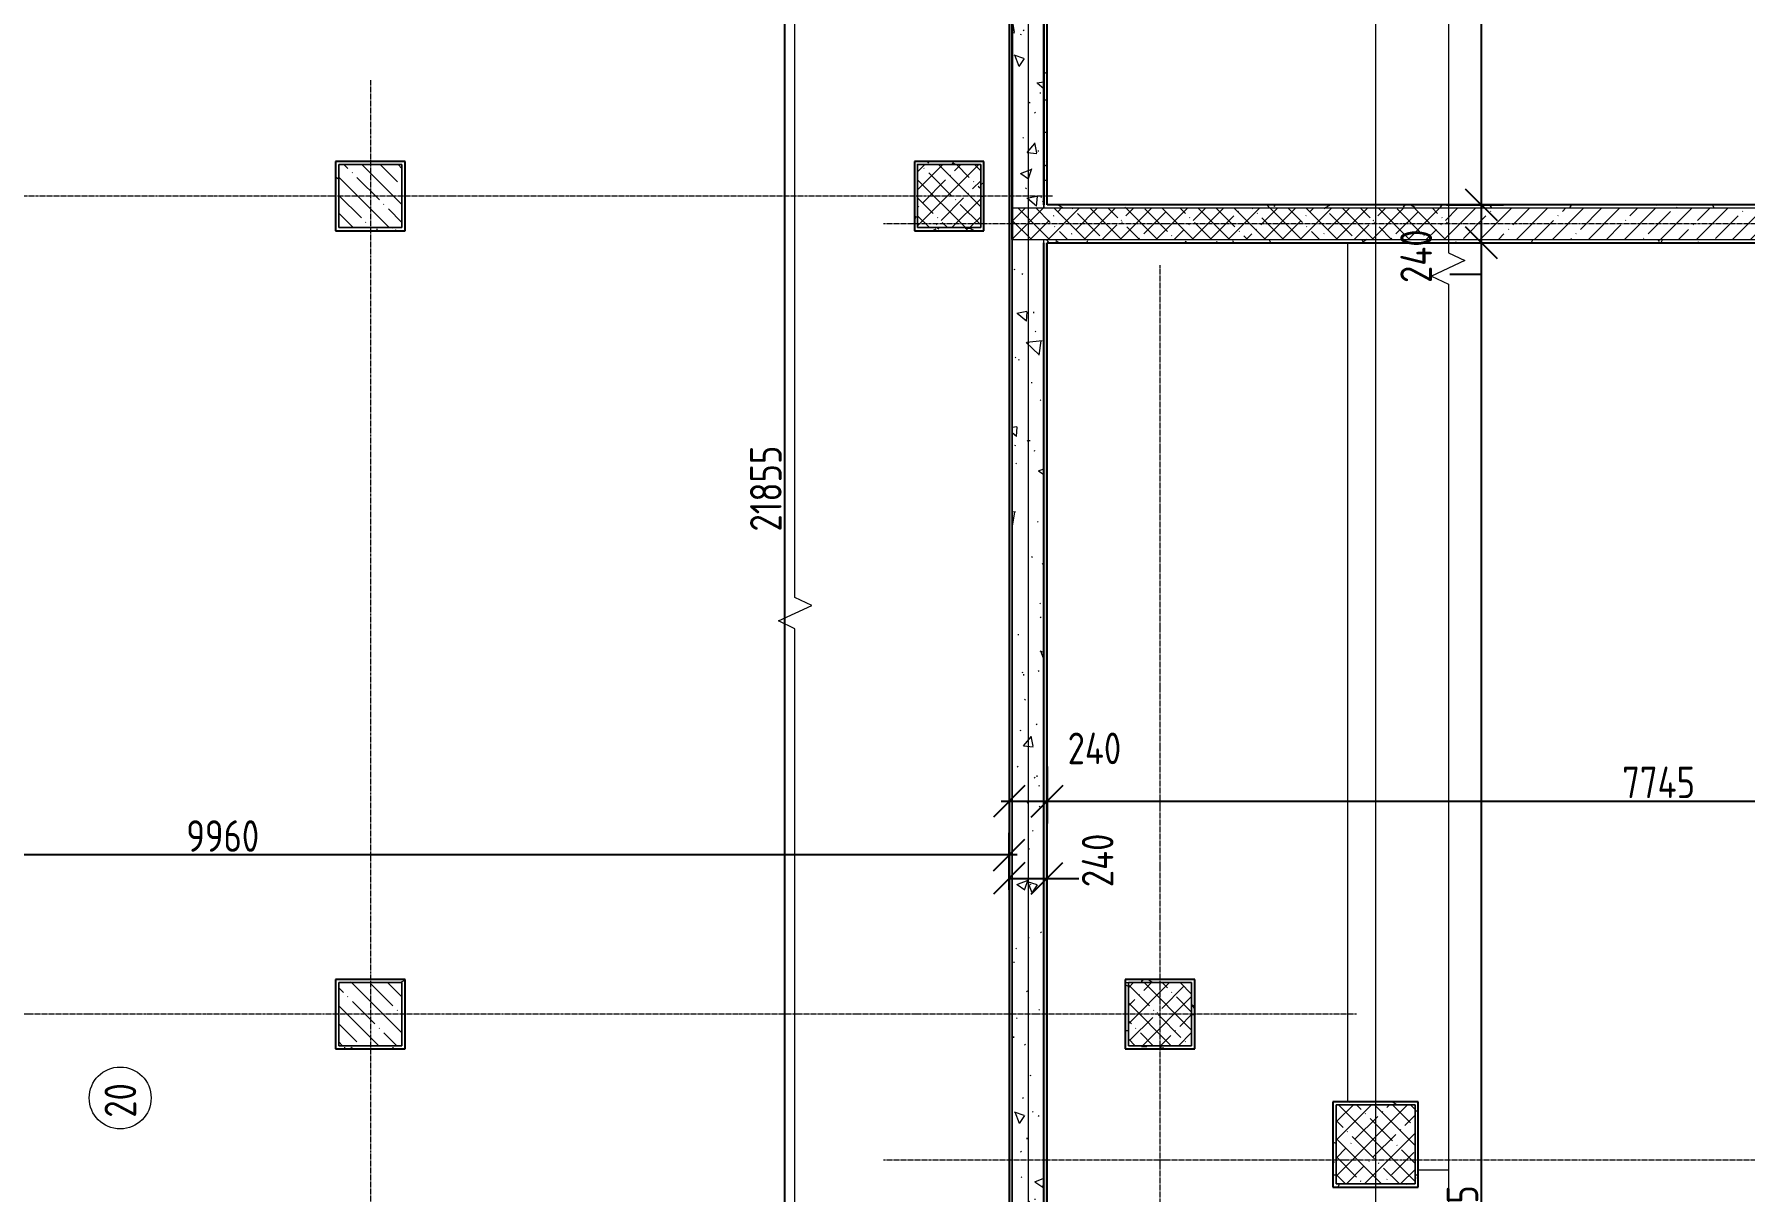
# Model space of a CAD drawing. Header units: millimetres. Extents: x -11854 to 4360091, y -19344 to 4989148.
# Drawn here: x 15549 to 26381, y 8717 to 16047 of the extents above; entities that cross this region are included whole.
import ezdxf

# ---------------------------------------------------------------- set-up
doc = ezdxf.new("R2010")
doc.units = ezdxf.units.MM
doc.linetypes.add('Линия сетки', pattern=[22.225, 12.7, -3.175, 3.175, -3.175])
doc.layers.get('0').update_dxf_attribs({"color": 254})
doc.layers.get('Defpoints').update_dxf_attribs({"color": 254})
for name, color, linetype, lineweight in [('A-ANNO-DIMS', 254, 'Continuous', 9), ('A-AREA-IDEN', 254, 'Continuous', 9), ('A-DETL', 254, 'Continuous', 9), ('A-FLOR', 254, 'Continuous', 9), ('A-WALL', 254, 'Continuous', 9), ('S-GRID', 254, 'Continuous', 9)]:
    doc.layers.add(name, color=color, linetype=linetype, lineweight=lineweight)
doc.styles.add('ISOCPEUR', font='isocpeur.ttf', dxfattribs={"width": 0.8, "height": 200})
doc.styles.add('ISOCPEUR_B', font='', dxfattribs={"width": 0.8, "height": 200})
doc.styles.get('ISOCPEUR_B').set_extended_font_data('ISOCPEUR', bold=True)
doc.dimstyles.new('2_0_мм_ISOCPEUR', dxfattribs={"dimscale": 304.8, "dimtxt": 199.196235, "dimasz": 0.656168, "dimexe": 0.459318, "dimexo": 0.625, "dimgap": 0.065617, "dimtad": 1, "dimdec": 0, "dimtxsty": 'ISOCPEUR', "dimblk1": 'OBLIQUE', "dimblk2": 'OBLIQUE', "dimsah": 1, "dimcen": 2.5, "dimdle": 0.164042, "dimazin": 3, "dimtfac": 1, "dimtix": 1, "dimtmove": 0, "dimatfit": 3, "dimfxl": 0.787402, "dimfxlon": 1, "dimtvp": 1, "dimarcsym": 2})
doc.dimstyles.new('2_0_мм_ISOCPEUR_1', dxfattribs={"dimscale": 304.8, "dimtxt": 199.196235, "dimasz": 0.656168, "dimexe": 0.459318, "dimexo": 0.625, "dimgap": 0.065617, "dimtad": 1, "dimdec": 0, "dimtxsty": 'ISOCPEUR', "dimblk1": 'OBLIQUE', "dimblk2": 'OBLIQUE', "dimsah": 1, "dimcen": 2.5, "dimdle": 0.164042, "dimazin": 3, "dimtfac": 1, "dimtix": 1, "dimtmove": 1, "dimatfit": 3, "dimfxl": 0.787402, "dimfxlon": 1, "dimtvp": 1, "dimarcsym": 2})
pattern_1 = [(45, (542041.67, 20914.14), (-114.049253, 114.049253), []), (45, (542155.72, 20914.14), (-114.049253, 114.049253), [201.613, -40.323, 3.353, -36.97])]
pattern_2 = [(50, (542041.7, 20914.14), (728.7365, -63.7558), [76.2, -838.2]), (355, (542041.7, 20914.14), (-140.9716, 764.2276), [60.96, -670.56]), (100.451, (542102.4, 20908.8), (587.77, 700.46675), [64.76, -712.36]), (46.184, (542041.7, 21117.3), (1084.3162, -168.171), [114.3, -1257.3]), (96.636, (542132, 21103.3), (949.61, 989.7098), [97.14, -1068.54]), (351.184, (542041.7, 21117.3), (949.6206, 989.7012), [91.44, -1005.84]), (21, (542143.3, 21066.54), (606.4579, -409.06057), [76.2, -838.2]), (326, (542143.3, 21066.54), (247.2083, 736.7529), [60.96, -670.56]), (71.451, (542193.8, 21032.46), (853.66825, 327.6855), [64.76, -712.36]), (37.5, (542041.67, 20914.14), (12.35469, 338.22012), [6.706, -655.726, 6.706, -674.014, -673.1]), (37.5, (542041.67, 20914.14), (12.35469, 338.22012), [-1343.152, 6.706, -666.394]), (7.5, (542041.67, 20914.14), (267.27887, 400.72213), [6.706, -381.406, 6.706, -640.486, -256.54]), (7.5, (542041.67, 20914.14), (267.27887, 400.72213), [-1035.304, 6.706, -249.834]), (327.5, (541815.1, 20914.14), (542.36333, -22.91534), [6.706, -247.294, 6.706, -785.774, -1051.56]), (327.5, (541815.1, 20914.14), (542.36333, -22.91534), [-1046.48, 6.706, -1044.854]), (317.5, (541713.5, 20914.14), (592.51696, 101.7071), [6.706, -323.494, 6.706, -519.582, -746.76]), (317.5, (541713.5, 20914.14), (592.51696, 101.7071), [-856.488, 6.706, -740.054])]
pattern_3 = [(0, (542041.67, 20914.14), (406.4, 101.6), [33.528, -271.272, 33.528, -271.272, -1625.6]), (0, (542041.67, 20914.14), (406.4, 101.6), [-609.6, 33.528, -576.072, 33.528, -271.272, -711.2]), (0, (542041.67, 20914.14), (406.4, 101.6), [-1524, 33.528, -169.672, 33.528, -474.472]), (120, (542194.07, 20964.94), (-291.188181, 301.152724), [33.528, -271.272, 33.528, -1896.872]), (120, (542194.07, 20964.94), (-291.188181, 301.152724), [-338.328, -271.272, 33.528, -576.072, -1016]), (120, (542194.07, 20964.94), (-291.188181, 301.152724), [-1219.2, 33.528, -271.272, 33.528, -677.672]), (120, (542194.07, 20964.94), (-291.188181, 301.152724), [-1557.528, -169.672, 33.528, -474.472]), (240, (542244.87, 21168.14), (-115.211819, -402.752724), [33.528, -271.272, 33.528, -1896.872]), (240, (542244.87, 21168.14), (-115.211819, -402.752724), [-338.328, -271.272, 33.528, -576.072, -1016]), (240, (542244.87, 21168.14), (-115.211819, -402.752724), [-1219.2, 33.528, -271.272, 33.528, -677.672]), (240, (542244.87, 21168.14), (-115.211819, -402.752724), [-1557.528, -169.672, 33.528, -474.472])]
pattern_4 = [(135, (23409.34, 513535.32), (-114.049253, -114.049253), []), (135, (23409.34, 513649.37), (-114.049253, -114.049253), [201.612, -40.322, 3.353, -36.97])]
pattern_5 = [(140, (23409.34, 513535.3), (63.7558, 728.7365), [76.2, -838.2]), (85, (23409.34, 513535.3), (-764.2276, -140.9716), [60.96, -670.56]), (190.451, (23414.65, 513596.05), (-700.46675, 587.77), [64.76, -712.36]), (136.184, (23206.1, 513535.3), (168.171, 1084.3162), [114.3, -1257.3]), (186.636, (23220.2, 513625.7), (-989.7098, 949.61), [97.14, -1068.54]), (81.184, (23206.1, 513535.3), (-989.7012, 949.6206), [91.44, -1005.84]), (111, (23256.94, 513636.9), (409.0606, 606.4579), [76.2, -838.2]), (56, (23256.94, 513636.9), (-736.7529, 247.2083), [60.96, -670.56]), (161.451, (23291, 513687.46), (-327.6855, 853.66825), [64.76, -712.36]), (127.5, (23409.34, 513535.32), (-338.22012, 12.3547), [6.706, -655.726, 6.706, -674.014, -673.1]), (127.5, (23409.34, 513535.32), (-338.22012, 12.3547), [-1343.152, 6.706, -666.394]), (97.5, (23409.34, 513535.32), (-400.72213, 267.27887), [6.706, -381.406, 6.706, -640.486, -256.54]), (97.5, (23409.34, 513535.32), (-400.72213, 267.27887), [-1035.304, 6.706, -249.834]), (57.5, (23409.34, 513308.76), (22.91534, 542.36333), [6.706, -247.294, 6.706, -1837.334]), (57.5, (23409.34, 513308.76), (22.91534, 542.36333), [-260.706, -785.774, 6.706, -1044.854]), (47.5, (23409.34, 513207.16), (-101.7071, 592.51696), [6.706, -323.494, 6.706, -1266.342]), (47.5, (23409.34, 513207.16), (-101.7071, 592.51696), [-336.906, -519.582, 6.706, -740.054])]
pattern_6 = [(90, (23409.34, 513535.32), (-101.6, 406.4), [33.528, -271.272, 33.528, -271.272, -1625.6]), (90, (23409.34, 513535.32), (-101.6, 406.4), [-609.6, 33.528, -576.072, 33.528, -271.272, -711.2]), (90, (23409.34, 513535.32), (-101.6, 406.4), [-1524, 33.528, -169.672, 33.528, -474.472]), (210, (23358.54, 513687.72), (-301.152724, -291.188181), [33.528, -271.272, 33.528, -1896.872]), (210, (23358.54, 513687.72), (-301.152724, -291.188181), [-338.328, -271.272, 33.528, -576.072, -1016]), (210, (23358.54, 513687.72), (-301.152724, -291.188181), [-1219.2, 33.528, -271.272, 33.528, -677.672]), (210, (23358.54, 513687.72), (-301.152724, -291.188181), [-1557.528, -169.672, 33.528, -474.472]), (330, (23155.34, 513738.52), (402.752724, -115.211819), [33.528, -271.272, 33.528, -1896.872]), (330, (23155.34, 513738.52), (402.752724, -115.211819), [-338.328, -271.272, 33.528, -576.072, -1016]), (330, (23155.34, 513738.52), (402.752724, -115.211819), [-1219.2, 33.528, -271.272, 33.528, -677.672]), (330, (23155.34, 513738.52), (402.752724, -115.211819), [-1557.528, -169.672, 33.528, -474.472])]

# ---------------------------------------------------------------- blocks, each defined once
blk = doc.blocks.new('_Oblique')
at = {"color": 0, "linetype": 'ByBlock', "lineweight": -2}
blk.add_line((-0.5, -0.5), (0.5, 0.5), dxfattribs=at)
blk = doc.blocks.new('*D848')
at = {"layer": 'A-ANNO-DIMS', "color": 0, "lineweight": -2, "transparency": 16777216}
for p, q in [((21723, 11411), (21723, 11050)), ((21963, 11411), (21963, 11050)), ((21673, 11190), (22013, 11190))]:
    blk.add_line(p, q, dxfattribs=at)
at = {"layer": 'Defpoints', "color": 0, "transparency": 16777216}
for p in [(21723, 11430), (21963, 11430), (21963, 11190)]:
    blk.add_point(p, dxfattribs=at)
at = {"layer": 'A-ANNO-DIMS', "color": 0, "lineweight": -2, "transparency": 16777216, "xscale": 200, "yscale": 200, "zscale": 200, "rotation": 180}
blk.add_blockref('_Oblique', (21723, 11190), dxfattribs=at)
at = {"layer": 'A-ANNO-DIMS', "color": 0, "lineweight": -2, "transparency": 16777216, "xscale": 200, "yscale": 200, "zscale": 200}
blk.add_blockref('_Oblique', (21963, 11190), dxfattribs=at)
at = {"layer": 'A-ANNO-DIMS', "color": 0, "transparency": 16777216, "insert": (22093, 11625), "char_height": 200, "width": 418.31, "attachment_point": 1, "line_spacing_factor": 1.149209, "style": 'ISOCPEUR'}
blk.add_mtext('\\A1;240', dxfattribs=at)
blk = doc.blocks.new('*D849')
at = {"layer": 'A-ANNO-DIMS', "color": 0, "lineweight": -2, "transparency": 16777216}
for p, q in [((21963, 11411), (21963, 11050)), ((29708, 11411), (29708, 11050)), ((21913, 11190), (29758, 11190))]:
    blk.add_line(p, q, dxfattribs=at)
at = {"layer": 'Defpoints', "color": 0, "transparency": 16777216}
for p in [(21963, 11430), (29708, 11430), (29708, 11190)]:
    blk.add_point(p, dxfattribs=at)
at = {"layer": 'A-ANNO-DIMS', "color": 0, "lineweight": -2, "transparency": 16777216, "xscale": 200, "yscale": 200, "zscale": 200, "rotation": 180}
blk.add_blockref('_Oblique', (21963, 11190), dxfattribs=at)
at = {"layer": 'A-ANNO-DIMS', "color": 0, "lineweight": -2, "transparency": 16777216, "xscale": 200, "yscale": 200, "zscale": 200}
blk.add_blockref('_Oblique', (29708, 11190), dxfattribs=at)
at = {"layer": 'A-ANNO-DIMS', "color": 0, "transparency": 16777216, "insert": (25835, 11310), "char_height": 200, "width": 551.62, "attachment_point": 5, "style": 'ISOCPEUR'}
blk.add_mtext('\\A1;7745', dxfattribs=at)
blk = doc.blocks.new('*D863')
at = {"layer": 'A-ANNO-DIMS', "color": 0, "lineweight": -2, "transparency": 16777216}
for p, q in [((24713, 2192), (24713, 14777)), ((24492, 14727), (24853, 14727)), ((24492, 2242), (24853, 2242))]:
    blk.add_line(p, q, dxfattribs=at)
at = {"layer": 'Defpoints', "color": 0, "transparency": 16777216}
for p in [(24473, 14727), (24713, 14727), (24473, 2242)]:
    blk.add_point(p, dxfattribs=at)
at = {"layer": 'A-ANNO-DIMS', "color": 0, "lineweight": -2, "transparency": 16777216, "xscale": 200, "yscale": 200, "zscale": 200}
for p, rotation in [((24713, 14727), 90), ((24713, 2242), 270)]:
    blk.add_blockref('_Oblique', p, dxfattribs=dict(at, rotation=rotation))
at = {"layer": 'A-ANNO-DIMS', "color": 0, "transparency": 16777216, "insert": (24593, 8485), "char_height": 200, "width": 648.15, "attachment_point": 5, "rotation": 90, "style": 'ISOCPEUR'}
blk.add_mtext('\\A1;12485', dxfattribs=at)
blk = doc.blocks.new('*D864')
at = {"layer": 'A-ANNO-DIMS', "color": 0, "lineweight": -2, "transparency": 16777216}
for p, q in [((24492, 14967), (24853, 14967)), ((24713, 14677), (24713, 15017)), ((24492, 14727), (24853, 14727)), ((24713, 14527), (24713, 14727)), ((24513, 14527), (24713, 14527))]:
    blk.add_line(p, q, dxfattribs=at)
at = {"layer": 'Defpoints', "color": 0, "transparency": 16777216}
for p in [(24473, 14967), (24713, 14967), (24473, 14727)]:
    blk.add_point(p, dxfattribs=at)
at = {"layer": 'A-ANNO-DIMS', "color": 0, "lineweight": -2, "transparency": 16777216, "xscale": 200, "yscale": 200, "zscale": 200}
for p, rotation in [((24713, 14967), 90), ((24713, 14727), 270)]:
    blk.add_blockref('_Oblique', p, dxfattribs=dict(at, rotation=rotation))
at = {"layer": 'A-ANNO-DIMS', "color": 0, "transparency": 16777216, "insert": (24200, 14472), "char_height": 200, "width": 418.31, "attachment_point": 1, "rotation": 90, "line_spacing_factor": 1.149209, "style": 'ISOCPEUR'}
blk.add_mtext('\\A1;240', dxfattribs=at)
blk = doc.blocks.new('*D865')
at = {"layer": 'A-ANNO-DIMS', "color": 0, "lineweight": -2, "transparency": 16777216}
for p, q in [((24713, 14917), (24713, 23947)), ((24492, 23897), (24853, 23897)), ((24492, 14967), (24853, 14967))]:
    blk.add_line(p, q, dxfattribs=at)
at = {"layer": 'Defpoints', "color": 0, "transparency": 16777216}
for p in [(24473, 23897), (24713, 23897), (24473, 14967)]:
    blk.add_point(p, dxfattribs=at)
at = {"layer": 'A-ANNO-DIMS', "color": 0, "lineweight": -2, "transparency": 16777216, "xscale": 200, "yscale": 200, "zscale": 200}
for p, rotation in [((24713, 23897), 90), ((24713, 14967), 270)]:
    blk.add_blockref('_Oblique', p, dxfattribs=dict(at, rotation=rotation))
at = {"layer": 'A-ANNO-DIMS', "color": 0, "transparency": 16777216, "insert": (24593, 19432), "char_height": 200, "width": 533.23, "attachment_point": 5, "rotation": 90, "style": 'ISOCPEUR'}
blk.add_mtext('\\A1;8930', dxfattribs=at)
blk = doc.blocks.new('*D710')
at = {"layer": 'A-ANNO-DIMS', "color": 0, "lineweight": -2, "transparency": 16777216}
for p, q in [((20081, 24097), (20442, 24097)), ((20302, 2192), (20302, 24147)), ((20081, 2242), (20442, 2242))]:
    blk.add_line(p, q, dxfattribs=at)
at = {"layer": 'Defpoints', "color": 0, "transparency": 16777216}
for p in [(20062, 24097), (20302, 24097), (20062, 2242)]:
    blk.add_point(p, dxfattribs=at)
at = {"layer": 'A-ANNO-DIMS', "color": 0, "lineweight": -2, "transparency": 16777216, "xscale": 200, "yscale": 200, "zscale": 200}
for p, rotation in [((20302, 24097), 90), ((20302, 2242), 270)]:
    blk.add_blockref('_Oblique', p, dxfattribs=dict(at, rotation=rotation))
at = {"layer": 'A-ANNO-DIMS', "color": 0, "transparency": 16777216, "insert": (20182, 13170), "char_height": 200, "width": 629.77, "attachment_point": 5, "rotation": 90, "style": 'ISOCPEUR'}
blk.add_mtext('\\A1;21855', dxfattribs=at)
blk = doc.blocks.new('*D749')
at = {"layer": 'A-ANNO-DIMS', "color": 0, "lineweight": -2, "transparency": 16777216}
for p, q in [((21723, 10629), (21723, 10842)), ((21963, 10629), (21963, 10842)), ((21723, 10702), (22013, 10702)), ((21963, 10702), (22163, 10702))]:
    blk.add_line(p, q, dxfattribs=at)
at = {"layer": 'Defpoints', "color": 0, "transparency": 16777216}
for p in [(21723, 10702), (21723, 10610), (21963, 10610)]:
    blk.add_point(p, dxfattribs=at)
at = {"layer": 'A-ANNO-DIMS', "color": 0, "lineweight": -2, "transparency": 16777216, "xscale": 200, "yscale": 200, "zscale": 200, "rotation": 180}
blk.add_blockref('_Oblique', (21723, 10702), dxfattribs=at)
at = {"layer": 'A-ANNO-DIMS', "color": 0, "lineweight": -2, "transparency": 16777216, "xscale": 200, "yscale": 200, "zscale": 200}
blk.add_blockref('_Oblique', (21963, 10702), dxfattribs=at)
at = {"layer": 'A-ANNO-DIMS', "color": 0, "transparency": 16777216, "insert": (22183, 10646), "char_height": 200, "width": 418.31, "attachment_point": 1, "rotation": 90, "line_spacing_factor": 1.149209, "style": 'ISOCPEUR'}
blk.add_mtext('\\A1;240', dxfattribs=at)
blk = doc.blocks.new('*D750')
at = {"layer": 'A-ANNO-DIMS', "color": 0, "lineweight": -2, "transparency": 16777216}
for p, q in [((11763, 10629), (11763, 10990)), ((21723, 10629), (21723, 10990)), ((21773, 10850), (11713, 10850))]:
    blk.add_line(p, q, dxfattribs=at)
at = {"layer": 'Defpoints', "color": 0, "transparency": 16777216}
for p in [(11763, 10850), (11763, 10610), (21723, 10610)]:
    blk.add_point(p, dxfattribs=at)
at = {"layer": 'A-ANNO-DIMS', "color": 0, "lineweight": -2, "transparency": 16777216, "xscale": 200, "yscale": 200, "zscale": 200, "rotation": 180}
blk.add_blockref('_Oblique', (11763, 10850), dxfattribs=at)
at = {"layer": 'A-ANNO-DIMS', "color": 0, "lineweight": -2, "transparency": 16777216, "xscale": 200, "yscale": 200, "zscale": 200}
blk.add_blockref('_Oblique', (21723, 10850), dxfattribs=at)
at = {"layer": 'A-ANNO-DIMS', "color": 0, "transparency": 16777216, "insert": (16743, 10970), "char_height": 200, "width": 533.23, "attachment_point": 5, "style": 'ISOCPEUR'}
blk.add_mtext('\\A1;9960', dxfattribs=at)
blk = doc.blocks.new('АР-Марка-Помещения-Этаж_Секция_Номер - Номер-1294543-1Г')
at = {"layer": 'A-AREA-IDEN'}
blk.add_circle((0, 1.22), 1.96, dxfattribs=at)

msp = doc.modelspace()

# ---------------------------------------------------------------- hatches: boundary and pattern name
at = {"layer": 'A-WALL'}
h = msp.add_hatch(dxfattribs=at)
h.set_pattern_fill('FP_5', color=8, style=0, pattern_type=2)
h.set_pattern_definition(pattern_3)
h.paths.add_polyline_path([(21962.6, 14967.4), (21962.6, 23897.4), (21942.6, 23897.4), (21942.6, 14967.4)])
h = msp.add_hatch(dxfattribs=at)
h.set_pattern_fill('FP_4', color=8, angle=90, style=0, pattern_type=2)
h.set_pattern_definition(pattern_6)
h.paths.add_polyline_path([(21962.6, 23897.4), (21942.6, 23897.4), (21942.6, 14967.4), (21962.6, 14967.4), (21962.6, 23634.3)])
h = msp.add_hatch(dxfattribs=at)
h.set_pattern_fill('FP_5', color=8, style=0, pattern_type=2)
h.set_pattern_definition(pattern_3)
h.paths.add_polyline_path([(21742.6, 2222.4), (21742.6, 19602.4), (21722.6, 19602.4), (21722.6, 2222.4)])
h = msp.add_hatch(dxfattribs=at)
h.set_pattern_fill('FP_4', color=8, angle=90, style=0, pattern_type=2)
h.set_pattern_definition(pattern_6)
h.paths.add_polyline_path([(21742.6, 19602.4), (21722.6, 19602.4), (21722.6, 2222.4), (21742.6, 2222.4), (21742.6, 18623.4)])
h = msp.add_hatch(dxfattribs=at)
h.set_pattern_fill('FP_1', color=8, style=0, pattern_type=2)
h.set_pattern_definition(pattern_2)
h.paths.add_polyline_path([(21942.6, 14947.4), (21942.6, 18347.4), (21742.6, 18347.4), (21742.6, 14947.4)])
h = msp.add_hatch(dxfattribs=at)
h.set_pattern_fill('FP_2', color=8, angle=90, style=0, pattern_type=2)
h.set_pattern_definition(pattern_5)
h.paths.add_polyline_path([(21942.6, 18347.4), (21742.6, 18347.4), (21742.6, 14947.4), (21942.6, 14947.4), (21942.6, 15760)])
h = msp.add_hatch(dxfattribs=at)
h.set_pattern_fill('FP_4', color=8, angle=90, style=0, pattern_type=2)
h.set_pattern_definition(pattern_6)
h.paths.add_polyline_path([(17477.6, 15222.4), (17457.6, 15222.4), (17457.6, 14822.4), (17477.6, 14822.4)])
h = msp.add_hatch(dxfattribs=at)
h.set_pattern_fill('FP_1', color=8, angle=90, style=0, pattern_type=2)
h.set_pattern_definition(pattern_4)
h.paths.add_polyline_path([(17877.6, 15222.4), (17477.6, 15222.4), (17477.6, 14822.4), (17877.6, 14822.4)])
h = msp.add_hatch(dxfattribs=at)
h.set_pattern_fill('FP_4', color=8, angle=90, style=0, pattern_type=2)
h.set_pattern_definition(pattern_6)
h.paths.add_polyline_path([(17897.6, 15242.4), (17877.6, 15242.4), (17877.6, 14822.4), (17897.6, 14822.4)])
h = msp.add_hatch(dxfattribs=at)
h.set_pattern_fill('FP_5', color=8, style=0, pattern_type=2)
h.set_pattern_definition(pattern_3)
h.paths.add_polyline_path([(21542.6, 15222.4), (21542.6, 15242.4), (21122.6, 15242.4), (21122.6, 15222.4), (21142.6, 15222.4)])
h = msp.add_hatch(dxfattribs=at)
h.set_pattern_fill('FP_4', color=8, angle=90, style=0, pattern_type=2)
h.set_pattern_definition(pattern_6)
h.paths.add_polyline_path([(21542.6, 15222.4), (21542.6, 15242.4), (21122.6, 15242.4), (21122.6, 15222.4), (21142.6, 15222.4)])
h = msp.add_hatch(dxfattribs=at)
h.set_pattern_fill('FP_5', color=8, style=0, pattern_type=2)
h.set_pattern_definition(pattern_3)
h.paths.add_polyline_path([(21142.6, 14822.4), (21142.6, 15222.4), (21122.6, 15222.4), (21122.6, 14822.4)])
h = msp.add_hatch(dxfattribs=at)
h.set_pattern_fill('FP_2', color=8, style=0, pattern_type=2)
h.set_pattern_definition(pattern_1)
h.paths.add_polyline_path([(21542.6, 14822.4), (21542.6, 15222.4), (21142.6, 15222.4), (21142.6, 14822.4)])
h = msp.add_hatch(dxfattribs=at)
h.set_pattern_fill('FP_1', color=8, angle=90, style=0, pattern_type=2)
h.set_pattern_definition(pattern_4)
h.paths.add_polyline_path([(21542.6, 15222.4), (21142.6, 15222.4), (21142.6, 14822.4), (21542.6, 14822.4)])
h = msp.add_hatch(dxfattribs=at)
h.set_pattern_fill('FP_5', color=8, style=0, pattern_type=2)
h.set_pattern_definition(pattern_3)
h.paths.add_polyline_path([(21542.6, 14822.4), (21562.6, 14822.4), (21562.6, 15242.4), (21542.6, 15242.4), (21542.6, 15222.4)])
h = msp.add_hatch(dxfattribs=at)
h.set_pattern_fill('FP_4', color=8, angle=90, style=0, pattern_type=2)
h.set_pattern_definition(pattern_6)
h.paths.add_polyline_path([(21562.6, 15242.4), (21542.6, 15242.4), (21542.6, 14822.4), (21562.6, 14822.4)])
h = msp.add_hatch(dxfattribs=at)
h.set_pattern_fill('FP_5', color=8, style=0, pattern_type=2)
h.set_pattern_definition(pattern_3)
h.paths.add_polyline_path([(26922.6, 14947.4), (26922.6, 14967.4), (21942.6, 14967.4), (21942.6, 14947.4), (23770.1, 14947.4)])
h = msp.add_hatch(dxfattribs=at)
h.set_pattern_fill('FP_4', color=8, angle=90, style=0, pattern_type=2)
h.set_pattern_definition(pattern_6)
h.paths.add_polyline_path([(24504.3, 14947.4), (24504.3, 14967.4), (21942.6, 14967.4), (21942.6, 14947.4), (22636.9, 14947.4)])
h = msp.add_hatch(dxfattribs=at)
h.set_pattern_fill('FP_2', color=8, style=0, pattern_type=2)
h.set_pattern_definition(pattern_1)
h.paths.add_polyline_path([(28142.6, 14747.4), (28142.6, 14947.4), (21742.6, 14947.4), (21742.6, 14747.4), (27438.8, 14747.4)])
h = msp.add_hatch(dxfattribs=at)
h.set_pattern_fill('FP_1', color=8, angle=90, style=0, pattern_type=2)
h.set_pattern_definition(pattern_4)
h.paths.add_polyline_path([(24504.3, 14947.4), (21742.6, 14947.4), (21742.6, 14747.4), (24504.3, 14747.4), (24504.3, 14850.3)])
h = msp.add_hatch(dxfattribs=at)
h.set_pattern_fill('FP_4', color=8, angle=90, style=0, pattern_type=2)
h.set_pattern_definition(pattern_6)
h.paths.add_polyline_path([(17897.6, 14822.4), (17457.6, 14822.4), (17457.6, 14802.4), (17897.6, 14802.4)])
h = msp.add_hatch(dxfattribs=at)
h.set_pattern_fill('FP_5', color=8, style=0, pattern_type=2)
h.set_pattern_definition(pattern_3)
h.paths.add_polyline_path([(21122.6, 14802.4), (21562.6, 14802.4), (21562.6, 14822.4), (21122.6, 14822.4)])
h = msp.add_hatch(dxfattribs=at)
h.set_pattern_fill('FP_4', color=8, angle=90, style=0, pattern_type=2)
h.set_pattern_definition(pattern_6)
h.paths.add_polyline_path([(21562.6, 14822.4), (21122.6, 14822.4), (21122.6, 14802.4), (21562.6, 14802.4)])
h = msp.add_hatch(dxfattribs=at)
h.set_pattern_fill('FP_1', color=8, style=0, pattern_type=2)
h.set_pattern_definition(pattern_2)
h.paths.add_polyline_path([(21842.6, 2222.4), (21942.6, 2222.4), (21942.6, 14747.4), (21742.6, 14747.4), (21742.6, 2222.4)])
h = msp.add_hatch(dxfattribs=at)
h.set_pattern_fill('FP_2', color=8, angle=90, style=0, pattern_type=2)
h.set_pattern_definition(pattern_5)
h.paths.add_polyline_path([(21942.6, 14747.4), (21742.6, 14747.4), (21742.6, 2222.4), (21942.6, 2222.4), (21942.6, 14727.4)])
h = msp.add_hatch(dxfattribs=at)
h.set_pattern_fill('FP_5', color=8, style=0, pattern_type=2)
h.set_pattern_definition(pattern_3)
h.paths.add_polyline_path([(29707.6, 14727.4), (29727.6, 14727.4), (29727.6, 14747.4), (21942.6, 14747.4), (21942.6, 14727.4), (29273.1, 14727.4)])
h = msp.add_hatch(dxfattribs=at)
h.set_pattern_fill('FP_4', color=8, angle=90, style=0, pattern_type=2)
h.set_pattern_definition(pattern_6)
h.paths.add_polyline_path([(24504.3, 14747.4), (21942.6, 14747.4), (21942.6, 14727.4), (24504.3, 14727.4), (24504.3, 14735.7)])
h = msp.add_hatch(dxfattribs=at)
h.set_pattern_fill('FP_5', color=8, style=0, pattern_type=2)
h.set_pattern_definition(pattern_3)
h.paths.add_polyline_path([(21962.6, 2242.4), (21962.6, 14727.4), (21942.6, 14727.4), (21942.6, 2242.4)])
h = msp.add_hatch(dxfattribs=at)
h.set_pattern_fill('FP_4', color=8, angle=90, style=0, pattern_type=2)
h.set_pattern_definition(pattern_6)
h.paths.add_polyline_path([(21962.6, 14727.4), (21942.6, 14727.4), (21942.6, 2242.4), (21962.6, 2242.4), (21962.6, 12896.6)])
h = msp.add_hatch(dxfattribs=at)
h.set_pattern_fill('FP_4', color=8, angle=90, style=0, pattern_type=2)
h.set_pattern_definition(pattern_6)
h.paths.add_polyline_path([(17877.6, 10042.4), (17877.6, 10062.4), (17457.6, 10062.4), (17457.6, 10042.4), (17477.6, 10042.4)])
h = msp.add_hatch(dxfattribs=at)
h.set_pattern_fill('FP_1', color=8, angle=90, style=0, pattern_type=2)
h.set_pattern_definition(pattern_4)
h.paths.add_polyline_path([(17877.6, 10042.4), (17477.6, 10042.4), (17477.6, 9642.4), (17877.6, 9642.4), (17877.6, 10033.3)])
h = msp.add_hatch(dxfattribs=at)
h.set_pattern_fill('FP_4', color=8, angle=90, style=0, pattern_type=2)
h.set_pattern_definition(pattern_6)
h.paths.add_polyline_path([(17897.6, 9642.4), (17897.6, 10062.4), (17877.6, 10062.4), (17877.6, 9642.4)])
h = msp.add_hatch(dxfattribs=at)
h.set_pattern_fill('FP_5', color=8, style=0, pattern_type=2)
h.set_pattern_definition(pattern_3)
h.paths.add_polyline_path([(22477.6, 9622.4), (22477.6, 10062.4), (22457.6, 10062.4), (22457.6, 9622.4)])
h = msp.add_hatch(dxfattribs=at)
h.set_pattern_fill('FP_4', color=8, angle=90, style=0, pattern_type=2)
h.set_pattern_definition(pattern_6)
h.paths.add_polyline_path([(22477.6, 10042.4), (22477.6, 10062.4), (22457.6, 10062.4), (22457.6, 9622.4), (22477.6, 9622.4), (22477.6, 10033.3)])
h = msp.add_hatch(dxfattribs=at)
h.set_pattern_fill('FP_5', color=8, style=0, pattern_type=2)
h.set_pattern_definition(pattern_3)
h.paths.add_polyline_path([(22877.6, 10042.4), (22877.6, 10062.4), (22477.6, 10062.4), (22477.6, 10042.4)])
h = msp.add_hatch(dxfattribs=at)
h.set_pattern_fill('FP_4', color=8, angle=90, style=0, pattern_type=2)
h.set_pattern_definition(pattern_6)
h.paths.add_polyline_path([(22877.6, 10062.4), (22477.6, 10062.4), (22477.6, 10042.4), (22877.6, 10042.4)])
h = msp.add_hatch(dxfattribs=at)
h.set_pattern_fill('FP_2', color=8, style=0, pattern_type=2)
h.set_pattern_definition(pattern_1)
h.paths.add_polyline_path([(22877.6, 9642.4), (22877.6, 10042.4), (22477.6, 10042.4), (22477.6, 9642.4)])
h = msp.add_hatch(dxfattribs=at)
h.set_pattern_fill('FP_1', color=8, angle=90, style=0, pattern_type=2)
h.set_pattern_definition(pattern_4)
h.paths.add_polyline_path([(22877.6, 10042.4), (22477.6, 10042.4), (22477.6, 9642.4), (22877.6, 9642.4), (22877.6, 10033.3)])
h = msp.add_hatch(dxfattribs=at)
h.set_pattern_fill('FP_5', color=8, style=0, pattern_type=2)
h.set_pattern_definition(pattern_3)
h.paths.add_polyline_path([(22897.6, 9642.4), (22897.6, 10062.4), (22877.6, 10062.4), (22877.6, 9642.4)])
h = msp.add_hatch(dxfattribs=at)
h.set_pattern_fill('FP_4', color=8, angle=90, style=0, pattern_type=2)
h.set_pattern_definition(pattern_6)
h.paths.add_polyline_path([(22897.6, 9642.4), (22897.6, 10062.4), (22877.6, 10062.4), (22877.6, 9642.4)])
h = msp.add_hatch(dxfattribs=at)
h.set_pattern_fill('FP_4', color=8, angle=90, style=0, pattern_type=2)
h.set_pattern_definition(pattern_6)
h.paths.add_polyline_path([(17897.6, 9642.4), (17457.6, 9642.4), (17457.6, 9622.4), (17897.6, 9622.4)])
h = msp.add_hatch(dxfattribs=at)
h.set_pattern_fill('FP_5', color=8, style=0, pattern_type=2)
h.set_pattern_definition(pattern_3)
h.paths.add_polyline_path([(22477.6, 9622.4), (22897.6, 9622.4), (22897.6, 9642.4), (22477.6, 9642.4)])
h = msp.add_hatch(dxfattribs=at)
h.set_pattern_fill('FP_4', color=8, angle=90, style=0, pattern_type=2)
h.set_pattern_definition(pattern_6)
h.paths.add_polyline_path([(22897.6, 9622.4), (22897.6, 9642.4), (22477.6, 9642.4), (22477.6, 9622.4), (22636.9, 9622.4)])
h = msp.add_hatch(dxfattribs=at)
h.set_pattern_fill('FP_5', color=8, style=0, pattern_type=2)
h.set_pattern_definition(pattern_3)
h.paths.add_polyline_path([(23772.6, 8747.4), (23792.6, 8747.4), (23792.6, 9287.4), (23772.6, 9287.4)])
h = msp.add_hatch(dxfattribs=at)
h.set_pattern_fill('FP_4', color=8, angle=90, style=0, pattern_type=2)
h.set_pattern_definition(pattern_6)
h.paths.add_polyline_path([(23792.6, 9287.4), (23772.6, 9287.4), (23772.6, 8747.4), (23792.6, 8747.4), (23792.6, 9267.4)])
h = msp.add_hatch(dxfattribs=at)
h.set_pattern_fill('FP_5', color=8, style=0, pattern_type=2)
h.set_pattern_definition(pattern_3)
h.paths.add_polyline_path([(24292.6, 9267.4), (24292.6, 9287.4), (23792.6, 9287.4), (23792.6, 9267.4)])
h = msp.add_hatch(dxfattribs=at)
h.set_pattern_fill('FP_4', color=8, angle=90, style=0, pattern_type=2)
h.set_pattern_definition(pattern_6)
h.paths.add_polyline_path([(24292.6, 9267.4), (24292.6, 9287.4), (23792.6, 9287.4), (23792.6, 9267.4)])
h = msp.add_hatch(dxfattribs=at)
h.set_pattern_fill('FP_2', color=8, style=0, pattern_type=2)
h.set_pattern_definition(pattern_1)
h.paths.add_polyline_path([(24292.6, 8767.4), (24292.6, 9267.4), (23792.6, 9267.4), (23792.6, 8767.4)])
h = msp.add_hatch(dxfattribs=at)
h.set_pattern_fill('FP_1', color=8, angle=90, style=0, pattern_type=2)
h.set_pattern_definition(pattern_4)
h.paths.add_polyline_path([(24292.6, 9267.4), (23792.6, 9267.4), (23792.6, 8767.4), (24292.6, 8767.4)])
h = msp.add_hatch(dxfattribs=at)
h.set_pattern_fill('FP_5', color=8, style=0, pattern_type=2)
h.set_pattern_definition(pattern_3)
h.paths.add_polyline_path([(24292.6, 8767.4), (24312.6, 8767.4), (24312.6, 9287.4), (24292.6, 9287.4), (24292.6, 9267.4)])
h = msp.add_hatch(dxfattribs=at)
h.set_pattern_fill('FP_5', color=8, style=0, pattern_type=2)
h.set_pattern_definition(pattern_3)
h.paths.add_polyline_path([(23792.6, 8747.4), (24312.6, 8747.4), (24312.6, 8767.4), (23792.6, 8767.4)])
h = msp.add_hatch(dxfattribs=at)
h.set_pattern_fill('FP_4', color=8, angle=90, style=0, pattern_type=2)
h.set_pattern_definition(pattern_6)
h.paths.add_polyline_path([(24312.6, 8767.4), (23792.6, 8767.4), (23792.6, 8747.4), (24312.6, 8747.4)])

# ---------------------------------------------------------------- linework, layer by layer
at = {"layer": 'A-DETL', "color": 8}
for p, q in [((20365.5, 12480.3), (20365.5, 28092.9)), ((20472.7, 12430.3), (20365.5, 12480.3)), ((20261.2, 12331.7), (20472.7, 12430.3)), ((20365.5, 12283.1), (20261.2, 12331.7)), ((20365.5, -756.5), (20365.5, 12283.1))]:
    msp.add_line(p, q, dxfattribs=at)
at = {"layer": 'A-DETL', "color": 8, "lineweight": 18}
for p, q in [((24504.3, 26142.4), (24504.3, 14662.2)), ((24504.3, 14662.2), (24608.6, 14613.6)), ((24608.6, 14613.6), (24397.1, 14514.9)), ((24397.1, 14514.9), (24504.3, 14464.9)), ((24504.3, 14464.9), (24504.3, -1240.6))]:
    msp.add_line(p, q, dxfattribs=at)
at = {"layer": 'A-FLOR', "color": 8}
for p, q in [((23866.2, 9287.4), (23866.2, 14727.4)), ((24504.3, 8855), (24312.6, 8855)), ((24504.3, 8854), (24312.6, 8854))]:
    msp.add_line(p, q, dxfattribs=at)
at = {"layer": 'A-WALL', "color": 8, "lineweight": 25}
for p, q in [((21942.6, 23897.4), (21942.6, 14967.4)), ((21942.6, 14967.4), (21942.6, 23897.4)), ((21942.6, 23897.4), (21942.6, 14967.4)), ((21962.6, 14967.4), (21962.6, 23897.4)), ((21962.6, 14967.4), (21962.6, 23897.4)), ((21722.6, 19602.4), (21722.6, 2242.4)), ((21722.6, 19602.4), (21722.6, 2242.4)), ((21742.6, 14747.4), (21742.6, 19602.4)), ((21742.6, 14747.4), (21742.6, 19602.4)), ((21742.6, 18347.4), (21742.6, 14947.4)), ((21942.6, 14967.4), (21942.6, 18347.4)), ((17897.6, 15242.4), (17457.6, 15242.4)), ((17457.6, 15242.4), (17457.6, 14802.4)), ((17897.6, 14802.4), (17897.6, 15242.4)), ((21562.6, 15242.4), (21122.6, 15242.4)), ((21122.6, 15242.4), (21122.6, 14802.4)), ((21562.6, 15242.4), (21122.6, 15242.4)), ((21122.6, 15242.4), (21122.6, 14802.4)), ((21562.6, 14802.4), (21562.6, 15242.4)), ((21562.6, 14802.4), (21562.6, 15242.4)), ((26922.6, 14967.4), (21962.6, 14967.4)), ((24504.3, 14967.4), (21962.6, 14967.4)), ((21742.6, 14947.4), (21742.6, 14747.4)), ((21742.6, 14947.4), (21742.6, 14747.4)), ((17457.6, 14802.4), (17897.6, 14802.4)), ((21122.6, 14802.4), (21562.6, 14802.4)), ((21122.6, 14802.4), (21562.6, 14802.4)), ((21942.6, 2242.4), (21942.6, 14727.4)), ((21942.6, 2242.4), (21942.6, 14727.4)), ((21962.6, 14727.4), (29707.6, 14727.4)), ((21962.6, 2242.4), (21962.6, 14727.4)), ((21962.6, 14727.4), (24504.3, 14727.4)), ((21962.6, 2242.4), (21962.6, 14727.4)), ((17897.6, 10062.4), (17457.6, 10062.4)), ((17457.6, 10062.4), (17457.6, 9622.4)), ((17897.6, 9622.4), (17897.6, 10062.4)), ((22457.6, 10062.4), (22457.6, 9622.4)), ((22897.6, 10062.4), (22457.6, 10062.4)), ((22457.6, 10062.4), (22457.6, 9622.4)), ((22897.6, 10062.4), (22457.6, 10062.4)), ((22897.6, 9622.4), (22897.6, 10062.4)), ((22897.6, 9622.4), (22897.6, 10062.4)), ((17457.6, 9622.4), (17897.6, 9622.4)), ((22457.6, 9622.4), (22897.6, 9622.4)), ((22457.6, 9622.4), (22897.6, 9622.4)), ((23772.6, 9287.4), (23772.6, 8747.4)), ((24312.6, 9287.4), (23772.6, 9287.4)), ((23772.6, 9287.4), (23772.6, 8747.4)), ((24312.6, 9287.4), (23772.6, 9287.4)), ((24312.6, 8747.4), (24312.6, 9287.4)), ((24312.6, 8747.4), (24312.6, 9287.4)), ((23772.6, 8747.4), (24312.6, 8747.4)), ((23772.6, 8747.4), (24312.6, 8747.4))]:
    msp.add_line(p, q, dxfattribs=at)
at = {"layer": 'A-WALL', "color": 8}
for p, q in [((17877.6, 15222.4), (17477.6, 15222.4)), ((17477.6, 15222.4), (17477.6, 14822.4)), ((17477.6, 15222.4), (17877.6, 15222.4)), ((17477.6, 14822.4), (17477.6, 15222.4)), ((17877.6, 14822.4), (17877.6, 15222.4)), ((17877.6, 15222.4), (17877.6, 14822.4)), ((21542.6, 15222.4), (21142.6, 15222.4)), ((21142.6, 15222.4), (21142.6, 14822.4)), ((21142.6, 15222.4), (21542.6, 15222.4)), ((21142.6, 14822.4), (21142.6, 15222.4)), ((21542.6, 15222.4), (21142.6, 15222.4)), ((21142.6, 15222.4), (21142.6, 14822.4)), ((21142.6, 15222.4), (21542.6, 15222.4)), ((21142.6, 14822.4), (21142.6, 15222.4)), ((21542.6, 14822.4), (21542.6, 15222.4)), ((21542.6, 15222.4), (21542.6, 14822.4)), ((21542.6, 14822.4), (21542.6, 15222.4)), ((21542.6, 15222.4), (21542.6, 14822.4)), ((21942.6, 14947.4), (21942.6, 14967.4)), ((21942.6, 14967.4), (21942.6, 14947.4)), ((21942.6, 14947.4), (21942.6, 14967.4)), ((21942.6, 14967.4), (21942.6, 14947.4)), ((21742.6, 14947.4), (27142.6, 14947.4)), ((21742.6, 14947.4), (24504.3, 14947.4)), ((17477.6, 14822.4), (17877.6, 14822.4)), ((17877.6, 14822.4), (17477.6, 14822.4)), ((21142.6, 14822.4), (21542.6, 14822.4)), ((21542.6, 14822.4), (21142.6, 14822.4)), ((21142.6, 14822.4), (21542.6, 14822.4)), ((21542.6, 14822.4), (21142.6, 14822.4)), ((21742.6, 14747.4), (28142.6, 14747.4)), ((21742.6, 14747.4), (21742.6, 2222.4)), ((21742.6, 2222.4), (21742.6, 14747.4)), ((21742.6, 14747.4), (24504.3, 14747.4)), ((21742.6, 14747.4), (21742.6, 2222.4)), ((21742.6, 2222.4), (21742.6, 14747.4)), ((21942.6, 14727.4), (21942.6, 14747.4)), ((21942.6, 14727.4), (21942.6, 14747.4)), ((17877.6, 10042.4), (17477.6, 10042.4)), ((17477.6, 10042.4), (17477.6, 9642.4)), ((17477.6, 10042.4), (17877.6, 10042.4)), ((17477.6, 9642.4), (17477.6, 10042.4)), ((17877.6, 9642.4), (17877.6, 10042.4)), ((17877.6, 10042.4), (17877.6, 9642.4)), ((22877.6, 10042.4), (22477.6, 10042.4)), ((22477.6, 10042.4), (22477.6, 9642.4)), ((22477.6, 9642.4), (22477.6, 10042.4)), ((22477.6, 10042.4), (22877.6, 10042.4)), ((22877.6, 10042.4), (22477.6, 10042.4)), ((22477.6, 10042.4), (22477.6, 9642.4)), ((22477.6, 9642.4), (22477.6, 10042.4)), ((22477.6, 10042.4), (22877.6, 10042.4)), ((22877.6, 9642.4), (22877.6, 10042.4)), ((22877.6, 10042.4), (22877.6, 9642.4)), ((22877.6, 9642.4), (22877.6, 10042.4)), ((22877.6, 10042.4), (22877.6, 9642.4)), ((17477.6, 9642.4), (17877.6, 9642.4)), ((17877.6, 9642.4), (17477.6, 9642.4)), ((22477.6, 9642.4), (22877.6, 9642.4)), ((22877.6, 9642.4), (22477.6, 9642.4)), ((22477.6, 9642.4), (22877.6, 9642.4)), ((22877.6, 9642.4), (22477.6, 9642.4)), ((24292.6, 9267.4), (23792.6, 9267.4)), ((23792.6, 9267.4), (23792.6, 8767.4)), ((23792.6, 8767.4), (23792.6, 9267.4)), ((23792.6, 9267.4), (24292.6, 9267.4)), ((24292.6, 9267.4), (23792.6, 9267.4)), ((23792.6, 9267.4), (23792.6, 8767.4)), ((23792.6, 8767.4), (23792.6, 9267.4)), ((23792.6, 9267.4), (24292.6, 9267.4)), ((24292.6, 8767.4), (24292.6, 9267.4)), ((24292.6, 9267.4), (24292.6, 8767.4)), ((24292.6, 8767.4), (24292.6, 9267.4)), ((24292.6, 9267.4), (24292.6, 8767.4)), ((23792.6, 8767.4), (24292.6, 8767.4)), ((24292.6, 8767.4), (23792.6, 8767.4)), ((23792.6, 8767.4), (24292.6, 8767.4)), ((24292.6, 8767.4), (23792.6, 8767.4))]:
    msp.add_line(p, q, dxfattribs=at)
at = {"layer": 'S-GRID', "color": 8, "linetype": 'Линия сетки'}
for p, q in [((21842.6, 26233.7), (21842.6, -3782.8)), ((24042.6, 26233.7), (24042.6, -3782.8)), ((21842.6, 24874.5), (21842.6, -2271)), ((24042.6, 24874.5), (24042.6, -1001)), ((21842.6, 21247.1), (21842.6, -3782.8)), ((17677.6, 15757.4), (17677.6, -3072.9)), ((21997.3, 15022.4), (-3854.1, 15022.4)), ((52010.5, 14847.4), (20926.5, 14847.4)), ((22677.6, 14585), (22677.6, -1715.3)), ((22677.6, 14585), (22677.6, -3072.9)), ((23921.5, 9842.4), (-3854.1, 9842.4)), ((23921.5, 9842.4), (18689, 9842.4)), ((52010.5, 8917.4), (20926.5, 8917.4)), ((52010.5, 8917.4), (20926.5, 8917.4))]:
    msp.add_line(p, q, dxfattribs=at)

# ---------------------------------------------------------------- block references
at = {"layer": 'A-AREA-IDEN', "color": 8, "xscale": 99.99999999999991, "yscale": 99.99999999999991, "zscale": 99.99999999999991, "rotation": 89.99999999999999}
msp.add_blockref('АР-Марка-Помещения-Этаж_Секция_Номер - Номер-1294543-1Г', (16215.7, 9311.4), dxfattribs=at)

# ---------------------------------------------------------------- texts
at = {"layer": 'A-AREA-IDEN', "color": 8, "insert": (15994.9, 9186.4), "char_height": 200, "width": 295.021, "attachment_point": 1, "rotation": 90, "style": 'ISOCPEUR_B'}
msp.add_mtext('20', dxfattribs=at)

# ---------------------------------------------------------------- dimensions: what is measured, and where the dimension line sits
at = {"layer": 'A-ANNO-DIMS', "color": 8}
for base, p1, p2, angle, dimstyle, override, picture, middle in [((20302.3, 24097.4), (20062.3, 2242.4), (20062.3, 24097.4), 90, '2_0_мм_ISOCPEUR_1', {"dimfxl": 21854.998928}, '*D710', (20182.3, 13169.9)), ((24713, 23897.4), (24473, 14967.4), (24473, 23897.4), 90, '2_0_мм_ISOCPEUR', {"dimfxl": 8929.972057}, '*D865', (24593, 19432.4)), ((24713, 14727.4), (24473, 2242.4), (24473, 14727.4), 90, '2_0_мм_ISOCPEUR', {"dimfxl": 12485.02953}, '*D863', (24593, 8484.9)), ((11762.6, 10849.6), (21722.6, 10609.6), (11762.6, 10609.6), 180, '2_0_мм_ISOCPEUR_1', {"dimfxl": 9960.006881}, '*D750', (16742.6, 10969.6))]:
    dim = msp.add_linear_dim(base=base, p1=p1, p2=p2, angle=angle, dimstyle=dimstyle, override=override, dxfattribs=at)
    dim.commit()
    dim.dimension.update_dxf_attribs({"geometry": picture, "text_midpoint": middle})
for base, p1, p2, angle, dimstyle, override, picture, middle in [((24713, 14967.4), (24473, 14727.4), (24473, 14967.4), 90, '2_0_мм_ISOCPEUR_1', {"dimfxl": 240}, '*D864', (24565.1, 14541)), ((21722.6, 10701.6), (21962.6, 10609.6), (21722.6, 10609.6), 180, '2_0_мм_ISOCPEUR', {"dimfxl": 239.992935}, '*D749', (22315.9, 10701.6))]:
    dim = msp.add_linear_dim(base=base, p1=p1, p2=p2, angle=angle, dimstyle=dimstyle, override=override, dxfattribs=at)
    dim.commit()
    dim.dimension.update_dxf_attribs({"geometry": picture, "text_midpoint": middle, "dimtype": 160, "text_rotation": 90})
dim = msp.add_linear_dim(base=(21962.6, 11189.9), p1=(21722.6, 11429.9), p2=(21962.6, 11429.9), dimstyle='2_0_мм_ISOCPEUR_1', override={"dimfxl": 239.992935}, dxfattribs=at)
dim.commit()
dim.dimension.update_dxf_attribs({"geometry": '*D848', "text_midpoint": (22301.9, 11337.9), "dimtype": 160})
dim = msp.add_linear_dim(base=(29707.6, 11189.9), p1=(21962.6, 11429.9), p2=(29707.6, 11429.9), dimstyle='2_0_мм_ISOCPEUR', override={"dimfxl": 7745.000109}, dxfattribs=at)
dim.commit()
dim.dimension.update_dxf_attribs({"geometry": '*D849', "text_midpoint": (25835.1, 11309.9)})

doc.saveas('drawing.dxf')
